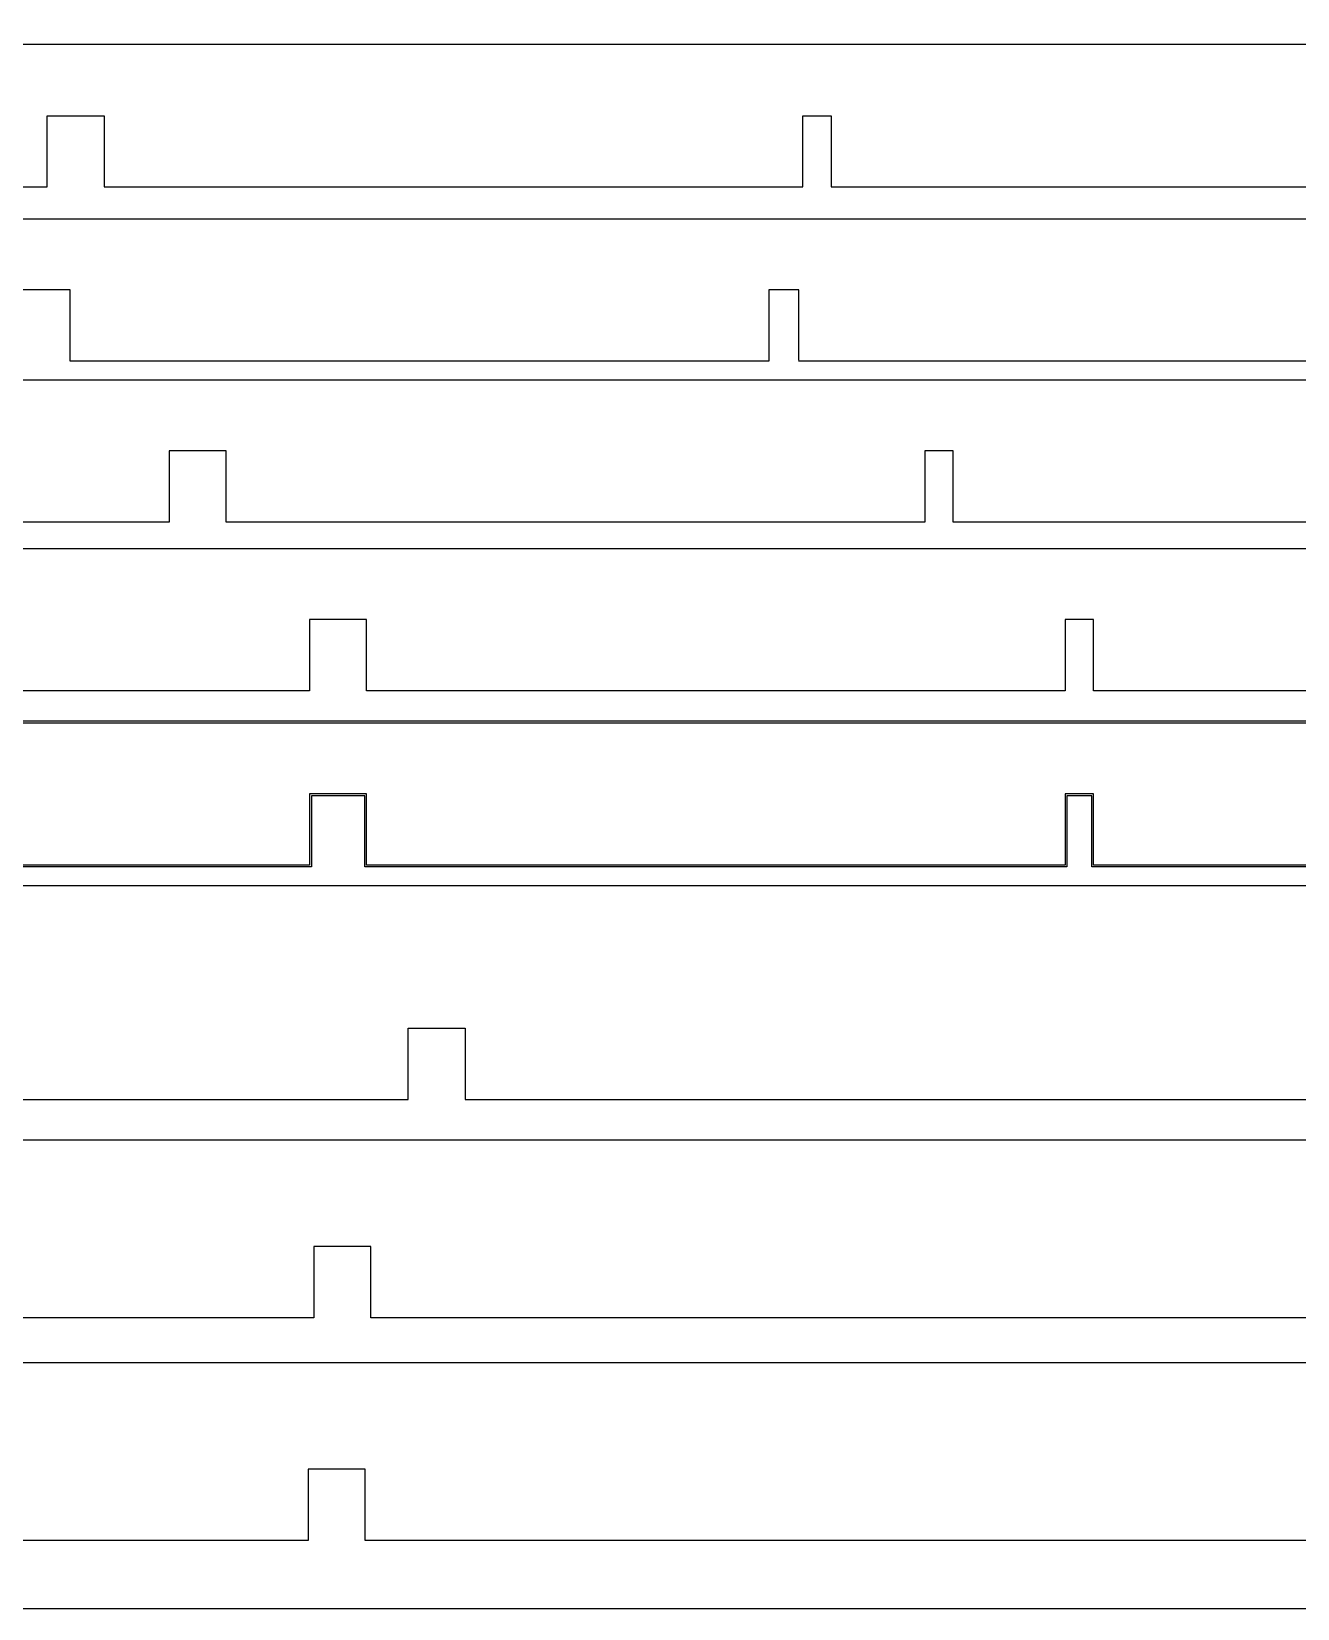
# Model space of a CAD drawing. Header units: inches. Extents: x -1244 to -570, y -2074 to -1714.
# Drawn here: x -1177.22 to -1159.43, y -2004.53 to -1982.38 of the extents above; entities that cross this region are included whole.
import ezdxf

# ---------------------------------------------------------------- set-up
doc = ezdxf.new("R2010")
doc.units = ezdxf.units.IN
doc.header["$LTSCALE"] = 0.1
doc.header["$MEASUREMENT"] = 0
doc.layers.add('pic', color=1, linetype='Continuous')

msp = doc.modelspace()

# ---------------------------------------------------------------- linework, layer by layer
at = {"color": 7, "linetype": 'Continuous', "lineweight": 25}
for points in [[(-1142.83565, -1982.56005), (-1189.52867, -1982.56005)], [(-1186.9964, -1984.56005), (-1176.9964, -1984.56005), (-1176.9964, -1983.56005), (-1176.1964, -1983.56005), (-1176.1964, -1984.56005), (-1166.38216, -1984.56005), (-1166.38216, -1983.56005), (-1165.98216, -1983.56005), (-1165.98216, -1984.56005), (-1156.16791, -1984.56005)], [(-1193.20668, -1985.00558), (-1139.87871, -1985.00558)], [(-1166.43953, -1986.99062), (-1166.43953, -1986.00562), (-1166.85834, -1986.00558), (-1166.85834, -1987.00558), (-1176.67258, -1987.00558), (-1176.67258, -1986.00558), (-1177.47258, -1986.00558)], [(-1156.64411, -1987.00558), (-1166.4429, -1987.00562)], [(-1193.99142, -1987.26823), (-1134.94544, -1987.26823)], [(-1154.45419, -1989.26823), (-1164.26843, -1989.26823), (-1164.26843, -1988.26823), (-1164.66843, -1988.26823), (-1164.66843, -1989.26823), (-1174.48267, -1989.26823), (-1174.48267, -1988.26823), (-1175.28267, -1988.26823), (-1175.28267, -1989.26823), (-1185.28267, -1989.26823)], [(-1193.71122, -1989.63687), (-1131.28274, -1989.63687)], [(-1152.48274, -1991.63687), (-1162.29698, -1991.63687), (-1162.29698, -1990.63687), (-1162.69698, -1990.63687), (-1162.69698, -1991.63687), (-1172.51122, -1991.63687), (-1172.51122, -1990.63687), (-1173.31122, -1990.63687), (-1173.31122, -1991.63687), (-1183.31122, -1991.63687)], [(-1193.71154, -1992.06055), (-1131.28237, -1992.06055)], [(-1193.71122, -1992.08555), (-1131.28274, -1992.08555)], [(-1152.45774, -1994.11055), (-1162.32198, -1994.11055), (-1162.32198, -1993.11055), (-1162.67198, -1993.11055), (-1162.67198, -1994.11055), (-1172.53622, -1994.11055), (-1172.53622, -1993.11055), (-1173.28622, -1993.11055), (-1173.28622, -1994.11055), (-1183.33622, -1994.11055)], [(-1152.48274, -1994.08555), (-1162.29698, -1994.08555), (-1162.29698, -1993.08555), (-1162.69698, -1993.08555), (-1162.69698, -1994.08555), (-1172.51122, -1994.08555), (-1172.51122, -1993.08555), (-1173.31122, -1993.08555), (-1173.31122, -1994.08555), (-1183.31122, -1994.08555)], [(-1128.2143, -1994.37555), (-1194.00881, -1994.37555)], [(-1181.9258, -1997.37555), (-1171.9258, -1997.37555), (-1171.9258, -1996.37555), (-1171.1258, -1996.37555), (-1171.1258, -1997.37555), (-1151.09731, -1997.37555)], [(-1193.43156, -1997.94203), (-1131.43998, -1997.94203)], [(-1193.43156, -1997.94203), (-1131.43998, -1997.94203)], [(-1152.42152, -2000.44203), (-1172.45001, -2000.44203), (-1172.45001, -1999.44203), (-1173.25001, -1999.44203), (-1173.25001, -2000.44203), (-1183.25001, -2000.44203)], [(-1152.42152, -2000.44203), (-1172.45001, -2000.44203), (-1172.45001, -1999.44203), (-1173.25001, -1999.44203), (-1173.25001, -2000.44203), (-1183.25001, -2000.44203)], [(-1193.51035, -2001.06935), (-1131.51877, -2001.06935)], [(-1152.50032, -2003.56935), (-1172.5288, -2003.56935), (-1172.5288, -2002.56935), (-1173.3288, -2002.56935), (-1173.3288, -2003.56935), (-1183.3288, -2003.56935)]]:
    msp.add_lwpolyline(points, dxfattribs=at)
at = {"layer": 'pic', "color": 1}
msp.add_lwpolyline([(-1195.00188, -2004.52627), (-1081.50188, -2004.52627), (-1081.50188, -1961.52627), (-1195.00188, -1961.52627)], close=True, dxfattribs=at)

doc.saveas('drawing.dxf')
